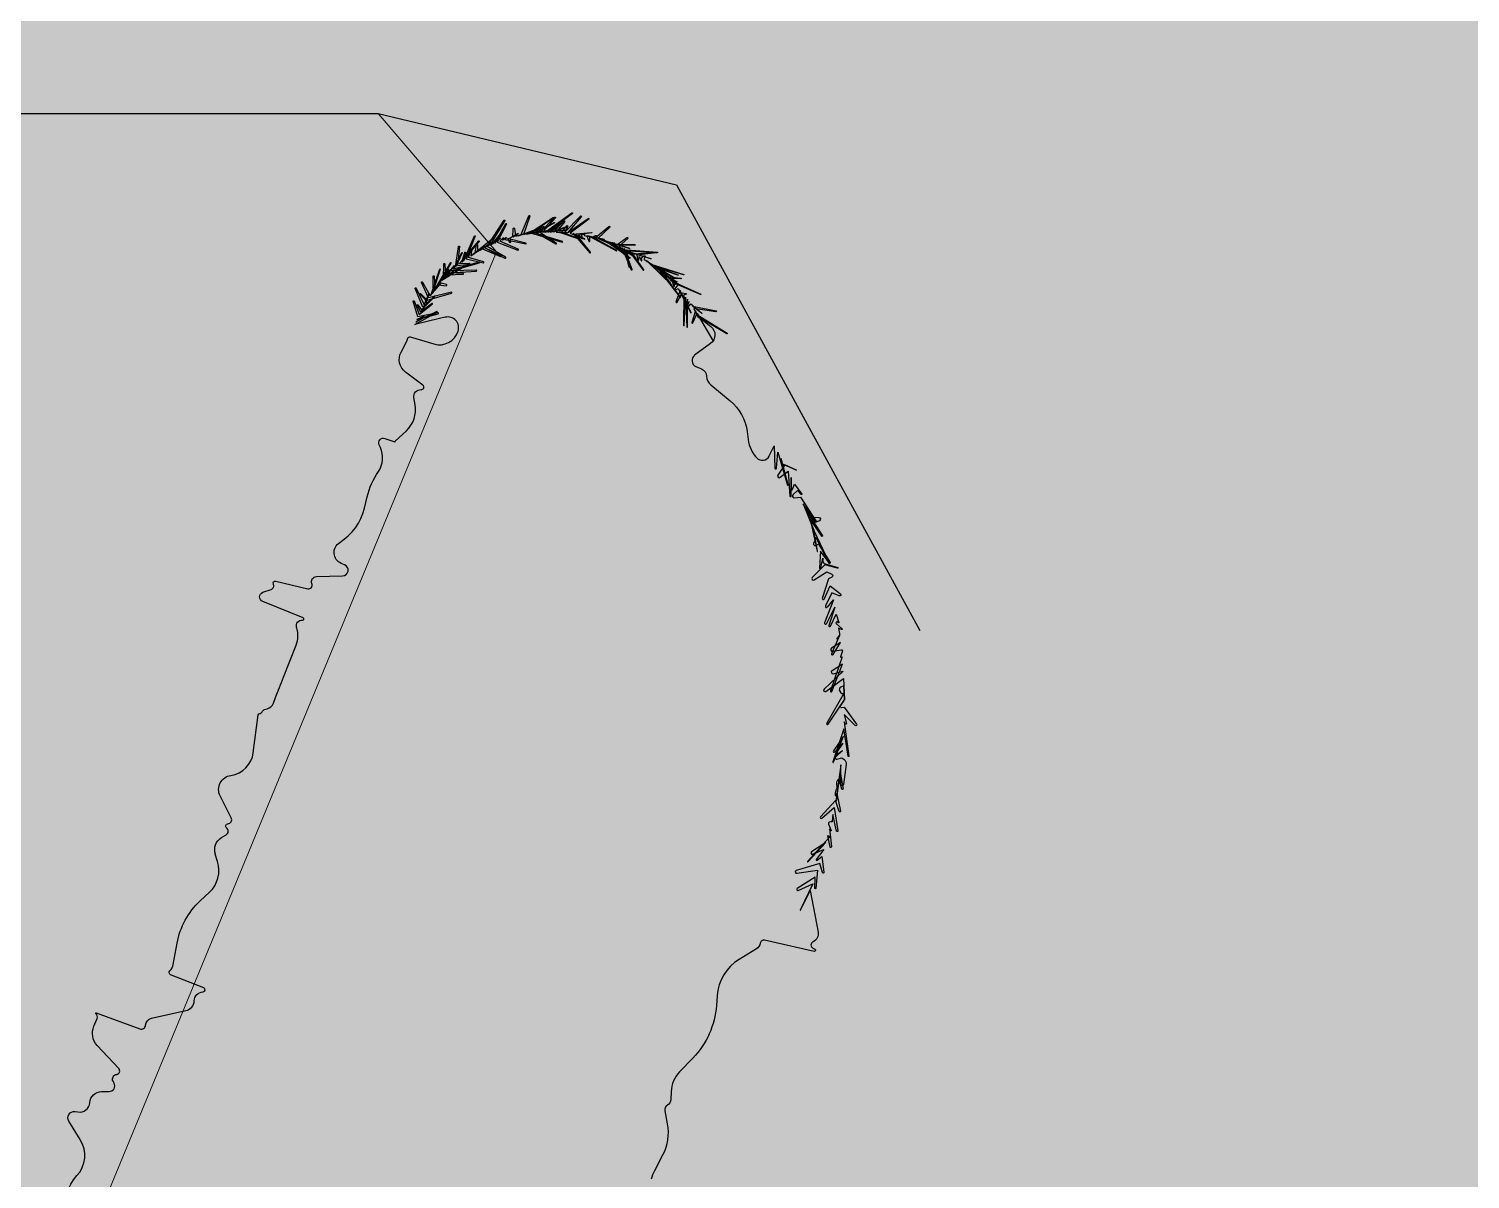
# Model space of a CAD drawing. Header units: metres. Extents: x 68582 to 69192, y 19191 to 19633.
# Drawn here: x 68875.45 to 68884.15, y 19450.88 to 19457.83 of the extents above; entities that cross this region are included whole.
import ezdxf

# ---------------------------------------------------------------- set-up
doc = ezdxf.new("R2010")
doc.units = ezdxf.units.M
doc.layers.get('0').update_dxf_attribs({"lineweight": 15})
doc.layers.add('None', color=7, linetype='Continuous', lineweight=5)

msp = doc.modelspace()

# ---------------------------------------------------------------- hatches: boundary and pattern name
at = {"true_color": 0xd1f0d1, "transparency": 33554687}
msp.add_hatch(color=254, dxfattribs=at).paths.add_polyline_path([(68588.1224, 19191.4432), (69192.2959, 19191.4432), (69192.2959, 19628.2315), (68588.1224, 19628.2315)], flags=0)
at = {"true_color": 0xffffff, "transparency": 33554687}
msp.add_hatch(color=7, dxfattribs=at).paths.add_polyline_path([(68853.84, 19438.84), (68849.6001, 19440.1), (68841.8001, 19439), (68840.8082, 19441.7176), (68840.9975, 19441.8663), (68840.9975, 19442.2097), (68838.1639, 19442.5984), (68830.3904, 19442.1975), (68825, 19444.6184), (68825.4891, 19446.0421), (68819.5041, 19455.1), (68817.6, 19456.1), (68817.7549, 19456.3949), (68832.7129, 19456.5674), (68832.7973, 19453.5686), (68847.2, 19453.9741), (68847.1819, 19456.976), (68849.3129, 19456.9733), (68849.2742, 19455.8085), (68866.3467, 19455.7163), (68866.3467, 19457.48), (68870.1579, 19457.2575), (68870.2036, 19455.9593), (68875.3114, 19455.9007), (68875.2385, 19457.3149), (68877.5595, 19457.3149), (68878.273, 19456.4805), (68872.251, 19441.8952), (68872.0858, 19441.2501), (68872.4256, 19440.5897), (68868.6819, 19443.1792), (68869.1944, 19443.7269), (68869.6263, 19444.2854), (68872.6, 19451.2), (68872.8603, 19451.7955), (68873.1429, 19452.7002), (68872.6, 19453.6076), (68870.1372, 19453.9), (68868.0158, 19453.8619), (68867.223, 19453.0883), (68866.127, 19446.2326), (68866.2286, 19445.9304), (68862.9571, 19447.2), (68863.493, 19448.4752), (68864.4533, 19451.6783), (68864.3935, 19452.094), (68864.1374, 19452.3989), (68862.7489, 19452.5948), (68861.4663, 19452.4747), (68860.1804, 19451.0917), (68859.6971, 19448.4042), (68857.3973, 19447.7), (68857.3144, 19449.8726), (68856.3921, 19450.5757), (68848.5791, 19450.505), (68848.3722, 19450.1), (68848.3722, 19447.9812), (68848.5574, 19447.5476), (68849.2392, 19447.1963), (68856.6, 19447)], flags=0)
at = {"layer": 'None', "linetype": 'Continuous', "lineweight": 0, "true_color": 0xffffff, "transparency": 33554687}
msp.add_hatch(color=7, dxfattribs=at).paths.add_polyline_path([(68812.9895, 19460.2649), (68813.2995, 19459.2249), (68812.7295, 19458.8949), (68810.4795, 19458.8949), (68799.3395, 19458.3549), (68788.2795, 19454.6149), (68787.5517, 19454.1949), (68794.8404, 19454.1949), (68799.8095, 19455.8749), (68810.5395, 19456.3949), (68821.7395, 19456.3949), (68863.1395, 19457.3149), (68877.5595, 19457.3149), (68879.3595, 19456.8849), (68880.8291, 19454.1949), (68883.8214, 19454.1949), (68884.1395, 19455.2349), (68885.4995, 19456.5949), (68887.9595, 19457.0149), (68890.4895, 19456.2349), (68892.2395, 19455.2749), (68893.7145, 19454.1949), (68897.9416, 19454.1949), (68890.2195, 19459.8549), (68888.9395, 19461.1249), (68888.0195, 19464.3449), (68907.4795, 19515.3749), (68908.9195, 19517.0449), (68911.2195, 19517.7149), (68917.1995, 19515.444), (68917.1995, 19518.1239), (68911.3295, 19520.3549), (68909.9295, 19521.9149), (68910.5095, 19524.5249), (68912.0216, 19527.746), (68909.8091, 19527.746), (68908.1295, 19524.1549), (68906.9695, 19523.6249), (68906.0595, 19523.6749), (68905.2595, 19524.1149), (68892.4395, 19536.4249), (68884.9595, 19542.5949), (68882.9395, 19543.8749), (68877.6395, 19547.2949), (68869.5728, 19551.6949), (68865.2141, 19551.6949), (68866.5995, 19551.0349), (68876.6395, 19545.5549), (68881.8895, 19542.1749), (68883.7895, 19540.9749), (68891.0695, 19534.9649), (68904.0495, 19522.4949), (68905.5095, 19519.9949), (68905.6495, 19519.0249), (68905.2995, 19516.6649), (68885.3895, 19464.4549), (68885.4295, 19464.2949), (68884.6695, 19462.7549), (68882.9295, 19460.8149), (68881.4595, 19459.9649), (68877.8495, 19459.8149), (68863.1295, 19459.8149), (68822.4895, 19458.9149), (68820.8495, 19459.0649), (68816.3895, 19460.7049), (68809.1195, 19466.2149), (68799.9495, 19474.4749), (68789.5595, 19482.3249), (68787.4095, 19486.0449), (68786.7595, 19494.8249), (68786.2395, 19513.4049), (68786.0222, 19533.2648), (68783.992, 19533.2648), (68784.1395, 19513.3849), (68784.2795, 19493.5149), (68785.2295, 19484.8549), (68784.1295, 19483.0049), (68779.1995, 19483.3649), (68779.1995, 19481.3581), (68788.2695, 19480.6949), (68788.8895, 19480.3249), (68798.6695, 19472.9349), (68807.7795, 19464.7249), (68812.3395, 19461.2549)], flags=0)
h = msp.add_hatch(color=7, dxfattribs=at)
h.paths.add_polyline_path([(68799.84, 19386.02), (68789.95, 19386.9), (68781.97, 19386.61), (68773.27, 19384.56), (68766.62, 19381.94), (68748.84, 19370.6), (68746.75, 19366.63), (68746.49, 19363.19), (68746.68, 19359.75), (68746.03, 19354.21), (68745.7173, 19353), (68743.6529, 19353), (68744.06, 19354.58), (68744.68, 19359.8), (68744.41, 19364.47), (68740.99, 19370.95), (68732.83, 19377.49), (68729.15, 19380.5), (68725.54, 19384.08), (68723.21, 19387.28), (68721.23, 19392.29), (68719.51, 19395.27), (68718.26, 19396.33), (68715.99, 19397.05), (68713.09, 19396.09), (68709.9986, 19395.0928), (68706, 19393.939), (68706, 19396.061), (68709, 19396.8747), (68712.39, 19397.97), (68715.98, 19399.15), (68723.43, 19403.64), (68726.42, 19405.66), (68738.87, 19414.06), (68755.26, 19419.94), (68769.04, 19422.04), (68772.54, 19421.8), (68773.32, 19423.3), (68774.64, 19437.94), (68769.945, 19438.4368), (68769.945, 19440.5607), (68775.04, 19440.09), (68776.38, 19443.85), (68778.83, 19449.39), (68788.17, 19454.78), (68799.23, 19458.52), (68810.37, 19459.06), (68812.62, 19459.06), (68813.19, 19459.39), (68812.88, 19460.43), (68812.23, 19461.42), (68807.67, 19464.89), (68804.3522, 19467.88), (68807.3447, 19467.88), (68809.01, 19466.38), (68816.28, 19460.87), (68820.74, 19459.23), (68822.38, 19459.08), (68863.02, 19459.98), (68877.74, 19459.98), (68881.35, 19460.13), (68882.82, 19460.98), (68884.56, 19462.92), (68885.32, 19464.46), (68885.28, 19464.62), (68886.5232, 19467.88), (68889.1951, 19467.88), (68887.91, 19464.51), (68888.83, 19461.29), (68890.11, 19460.02), (68896, 19455.6618), (68896, 19452.5726), (68892.13, 19455.44), (68890.38, 19456.4), (68887.85, 19457.18), (68885.39, 19456.76), (68884.03, 19455.4), (68883.66, 19454.19), (68883.71, 19454.1), (68883.28, 19452.99), (68872.46, 19424.51), (68870.39, 19417.14), (68870.3243, 19417.0175), (68870.4739, 19416.931), (68870.06, 19412.46), (68871.13, 19408.51), (68871.83, 19407.09), (68880.85, 19393.85), (68887.33, 19386.26), (68890.4, 19384.17), (68890.2, 19381.49), (68887.83, 19380.47), (68887.07, 19378.35), (68887.07, 19375.09), (68884.83, 19375.09), (68884.73, 19379.14), (68883.91, 19380.24), (68883.22, 19380.45), (68882.08, 19380.41), (68868.03, 19375.2624), (68852.77, 19371.1), (68844.22, 19369.71), (68840.87, 19369.2), (68839.58, 19368.49), (68839.45, 19367.4), (68836.83, 19365.8873), (68835.04, 19368.32), (68829.92, 19372.32), (68819.9581, 19378.79), (68812.33, 19382.2423), (68806.83, 19384.09)], flags=0)
h.paths.add_polyline_path([(68775.85, 19423.46), (68776.37, 19421.28), (68790.55, 19418.32), (68795.86, 19416.83), (68807.28, 19413.96), (68831.23, 19411.69), (68853.45, 19410.37), (68856.89, 19410.37), (68860.28, 19410.76), (68863.66, 19412.78), (68866.24, 19416.21), (68870.38, 19426.08), (68880.96, 19453.92), (68879.25, 19457.05), (68877.45, 19457.48), (68863.03, 19457.48), (68821.63, 19456.56), (68810.43, 19456.56), (68799.7, 19456.04), (68789.2, 19452.49), (68780.77, 19447.62), (68777.69, 19440.94)], flags=0)
h.paths.add_polyline_path([(68870.05, 19404.5), (68868.3047, 19405.6287), (68865.01, 19407.11), (68858.23, 19407.87), (68853.41, 19407.87), (68831.02, 19409.2), (68806.85, 19411.49), (68795.21, 19414.42), (68789.97, 19415.89), (68774.31, 19419.16), (68769.945, 19419.8627), (68769.03, 19420.01), (68755.76, 19418), (68739.78, 19412.27), (68727.67, 19404.09), (68724.16, 19400.73), (68722.5, 19396.61), (68723.23, 19392.69), (68724.97, 19388.26), (68727.16, 19385.29), (68730.49, 19381.99), (68734.25, 19378.92), (68741.76, 19372.9), (68745.33, 19372.02), (68747.84, 19372.34), (68765.71, 19383.73), (68772.69, 19386.48), (68781.68, 19388.6), (68790.1, 19389.11), (68799.84, 19388.21), (68805.18, 19386.88), (68812.83, 19384.23), (68820.66, 19380.72), (68826.29, 19377.07), (68835.18, 19371.98), (68842.61, 19371.51), (68849.74, 19372.37), (68867.92, 19377.04), (68876.83, 19380.3044), (68882.08, 19382.65), (68882.98, 19385.18), (68882.4, 19387.3), (68875.5, 19397.08)], flags=0)

# ---------------------------------------------------------------- linework, layer by layer
at = {"color": 7, "true_color": 0xffffff, "transparency": 33554687}
msp.add_lwpolyline([(68866.3467, 19457.48), (68870.1579, 19457.2575), (68870.2036, 19455.9593), (68875.3114, 19455.9007), (68875.2385, 19457.3149), (68877.5595, 19457.3149), (68878.273, 19456.4805), (68872.251, 19441.8952), (68872.0858, 19441.2501), (68872.4256, 19440.5897), (68868.6819, 19443.1792), (68869.1944, 19443.7269), (68869.6263, 19444.2854), (68872.6, 19451.2), (68872.8603, 19451.7955), (68873.1429, 19452.7002), (68872.6, 19453.6076), (68870.1372, 19453.9), (68868.0158, 19453.8619), (68867.223, 19453.0883), (68866.127, 19446.2326)], dxfattribs=at)
at = {"layer": 'None', "color": 7, "linetype": 'Continuous', "lineweight": 25, "transparency": 33554610}
for p, q in [((68878.4202, 19456.5815), (68878.4689, 19456.6978)), ((68878.5671, 19456.5994), (68878.7288, 19456.7165)), ((68878.7316, 19456.7128), (68878.5835, 19456.5998)), ((68878.685, 19456.5965), (68878.7801, 19456.6967)), ((68878.218, 19456.5129), (68878.3205, 19456.6714)), ((68878.3242, 19456.6691), (68878.2329, 19456.5199)), ((68878.2631, 19456.5331), (68878.329, 19456.6507)), ((68878.3336, 19456.6483), (68878.2784, 19456.5392)), ((68878.3722, 19456.57), (68878.3746, 19456.6209)), ((68878.3824, 19456.6212), (68878.3881, 19456.5741)), ((68878.4041, 19456.578), (68878.5616, 19456.6337)), ((68878.5619, 19456.6327), (68878.4202, 19456.5815)), ((68878.4753, 19456.6954), (68878.4363, 19456.5847)), ((68878.4363, 19456.5847), (68878.5398, 19456.6181)), ((68878.5402, 19456.617), (68878.4525, 19456.5876)), ((68878.4688, 19456.5902), (68878.6163, 19456.688)), ((68878.6183, 19456.6851), (68878.4851, 19456.5925)), ((68878.5014, 19456.5945), (68878.6218, 19456.6584)), ((68878.6233, 19456.6557), (68878.5178, 19456.5962)), ((68878.5342, 19456.5975), (68878.6256, 19456.6897)), ((68878.6295, 19456.6859), (68878.5506, 19456.5986)), ((68878.5506, 19456.5986), (68878.6951, 19456.6123)), ((68878.6952, 19456.6119), (68878.5671, 19456.5994)), ((68878.5835, 19456.5998), (68878.6601, 19456.6506)), ((68878.6627, 19456.6469), (68878.6, 19456.6)), ((68878.6, 19456.6), (68878.6978, 19456.633)), ((68878.617, 19456.5999), (68878.6793, 19456.6667)), ((68878.6987, 19456.6304), (68878.617, 19456.5999)), ((68878.6841, 19456.6626), (68878.634, 19456.5994)), ((68878.668, 19456.5978), (68878.6983, 19456.6376)), ((68878.7044, 19456.6337), (68878.685, 19456.5965)), ((68878.7851, 19456.6923), (68878.7019, 19456.595)), ((68878.7019, 19456.595), (68878.8268, 19456.6827)), ((68878.8301, 19456.6782), (68878.7188, 19456.5932)), ((68878.8691, 19456.5647), (68878.9526, 19456.6337)), ((68878.9572, 19456.6285), (68878.8855, 19456.5601)), ((68878.051, 19456.4081), (68878.1678, 19456.5468)), ((68878.1691, 19456.5458), (68878.064, 19456.4183)), ((68878.0772, 19456.4282), (68878.1401, 19456.5762)), ((68878.144, 19456.5746), (68878.0905, 19456.4378)), ((68878.1316, 19456.4652), (68878.2581, 19456.5673)), ((68878.2588, 19456.5664), (68878.1456, 19456.4738)), ((68878.1598, 19456.4822), (68878.2973, 19456.5616)), ((68878.2974, 19456.5615), (68878.1741, 19456.4903)), ((68878.1741, 19456.4903), (68878.2408, 19456.538)), ((68878.2414, 19456.5371), (68878.1886, 19456.4981)), ((68878.2329, 19456.5199), (68878.272, 19456.5408)), ((68878.248, 19456.5266), (68878.2985, 19456.5882)), ((68878.2722, 19456.5403), (68878.248, 19456.5266)), ((68878.3015, 19456.5859), (68878.2631, 19456.5331)), ((68878.2784, 19456.5392), (68878.4026, 19456.4912)), ((68878.2938, 19456.5451), (68878.3146, 19456.5641)), ((68878.4047, 19456.4963), (68878.2938, 19456.5451)), ((68878.3092, 19456.5507), (68878.3304, 19456.5662)), ((68878.317, 19456.5621), (68878.3092, 19456.5507)), ((68878.3321, 19456.5643), (68878.3248, 19456.5559)), ((68878.3248, 19456.5559), (68878.4501, 19456.5281)), ((68878.451, 19456.5321), (68878.3405, 19456.5609)), ((68878.3405, 19456.5609), (68878.3514, 19456.5385)), ((68878.3563, 19456.5656), (68878.4032, 19456.5902)), ((68878.3593, 19456.5409), (68878.3563, 19456.5656)), ((68878.4041, 19456.5887), (68878.3722, 19456.57)), ((68878.3881, 19456.5741), (68878.4532, 19456.5926)), ((68878.4533, 19456.5923), (68878.4041, 19456.578)), ((68878.4525, 19456.5876), (68878.5783, 19456.6066)), ((68878.5783, 19456.6066), (68878.4688, 19456.5902)), ((68878.4851, 19456.5925), (68878.6708, 19456.5395)), ((68878.6717, 19456.5425), (68878.5014, 19456.5945)), ((68878.5178, 19456.5962), (68878.6316, 19456.5289)), ((68878.6341, 19456.533), (68878.5342, 19456.5975)), ((68878.634, 19456.5994), (68878.6985, 19456.5939)), ((68878.6985, 19456.5943), (68878.651, 19456.5988)), ((68878.651, 19456.5988), (68878.7756, 19456.5567)), ((68878.7764, 19456.5588), (68878.668, 19456.5978)), ((68878.7188, 19456.5932), (68878.8043, 19456.5568)), ((68878.8052, 19456.5589), (68878.7357, 19456.5911)), ((68878.7357, 19456.5911), (68878.8369, 19456.4751)), ((68878.7526, 19456.5888), (68878.8478, 19456.5966)), ((68878.8412, 19456.4787), (68878.7526, 19456.5888)), ((68878.848, 19456.5946), (68878.7694, 19456.5861)), ((68878.7694, 19456.5861), (68878.7861, 19456.5611)), ((68878.7862, 19456.5832), (68878.8012, 19456.5871)), ((68878.7918, 19456.5637), (68878.7862, 19456.5832)), ((68878.8041, 19456.5841), (68878.8029, 19456.5801)), ((68878.8029, 19456.5801), (68878.9255, 19456.5548)), ((68878.9255, 19456.5548), (68878.8195, 19456.5766)), ((68878.8195, 19456.5766), (68878.8299, 19456.5452)), ((68878.8372, 19456.5465), (68878.8361, 19456.5729)), ((68878.8361, 19456.5729), (68878.9979, 19456.4869)), ((68878.8527, 19456.5689), (68878.8719, 19456.5797)), ((68878.9989, 19456.4888), (68878.8527, 19456.5689)), ((68878.8761, 19456.5753), (68878.8691, 19456.5647)), ((68878.8855, 19456.5601), (68879.0777, 19456.5011)), ((68879.0778, 19456.5012), (68878.9019, 19456.5553)), ((68878.9019, 19456.5553), (68879.0914, 19456.4713)), ((68878.9181, 19456.5503), (68878.9221, 19456.5509)), ((68879.0918, 19456.4722), (68878.9181, 19456.5503)), ((68878.9293, 19456.5493), (68879.0807, 19456.4436)), ((68879.0805, 19456.4433), (68878.9343, 19456.545)), ((68878.9343, 19456.545), (68878.9878, 19456.5336)), ((68878.9876, 19456.5326), (68878.9503, 19456.5394)), ((68878.9503, 19456.5394), (68879.0896, 19456.4612)), ((68879.0903, 19456.4624), (68878.9663, 19456.5335)), ((68878.9663, 19456.5335), (68879.074, 19456.4431)), ((68879.0758, 19456.4452), (68878.9822, 19456.5274)), ((68878.9822, 19456.5274), (68879.1102, 19456.5238)), ((68878.998, 19456.5211), (68879.0607, 19456.567)), ((68879.0653, 19456.5613), (68879.0137, 19456.5144)), ((68878.0133, 19456.3763), (68878.0635, 19456.4751)), ((68878.0257, 19456.3871), (68878.0445, 19456.5127)), ((68878.0662, 19456.4737), (68878.0257, 19456.3871)), ((68878.0499, 19456.512), (68878.0383, 19456.3978)), ((68878.064, 19456.4183), (68878.0815, 19456.4762)), ((68878.0862, 19456.475), (68878.0772, 19456.4282)), ((68878.0905, 19456.4378), (68878.1935, 19456.4145)), ((68878.104, 19456.4472), (68878.1178, 19456.4918)), ((68878.195, 19456.4203), (68878.104, 19456.4472)), ((68878.1177, 19456.4563), (68878.2023, 19456.5156)), ((68878.1229, 19456.4906), (68878.1177, 19456.4563)), ((68878.2025, 19456.5153), (68878.1316, 19456.4652)), ((68878.1456, 19456.4738), (68878.1457, 19456.4738)), ((68878.1457, 19456.4738), (68878.153, 19456.5218)), ((68878.1593, 19456.5214), (68878.1598, 19456.4822)), ((68878.1886, 19456.4981), (68878.2974, 19456.453)), ((68878.3, 19456.4587), (68878.2033, 19456.5056)), ((68878.2033, 19456.5056), (68878.3248, 19456.4422)), ((68878.3281, 19456.448), (68878.218, 19456.5129)), ((68879.1101, 19456.5208), (68878.998, 19456.5211)), ((68879.0137, 19456.5144), (68879.0399, 19456.4804)), ((68879.0433, 19456.4827), (68879.0292, 19456.5076)), ((68879.0292, 19456.5076), (68879.0872, 19456.3726)), ((68879.0924, 19456.3748), (68879.0447, 19456.5004)), ((68879.0447, 19456.5004), (68879.0729, 19456.3893)), ((68879.0793, 19456.3907), (68879.06, 19456.493)), ((68879.06, 19456.493), (68879.2448, 19456.4787)), ((68879.2446, 19456.4755), (68879.0752, 19456.4854)), ((68879.0752, 19456.4854), (68879.1594, 19456.3705)), ((68879.1624, 19456.3727), (68879.0903, 19456.4775)), ((68879.0903, 19456.4775), (68879.207, 19456.4388)), ((68879.1052, 19456.4694), (68879.2368, 19456.4781)), ((68879.2066, 19456.4374), (68879.1052, 19456.4694)), ((68879.2372, 19456.4735), (68879.12, 19456.4611)), ((68879.12, 19456.4611), (68879.1263, 19456.4311)), ((68879.1326, 19456.4315), (68879.1347, 19456.4524)), ((68879.1347, 19456.4524), (68879.1466, 19456.4275)), ((68879.1493, 19456.4436), (68879.163, 19456.456)), ((68879.1511, 19456.4288), (68879.1493, 19456.4436)), ((68879.1699, 19456.4513), (68879.1636, 19456.4345)), ((68877.8818, 19456.2294), (68877.9321, 19456.3763)), ((68877.9344, 19456.3756), (68877.8915, 19456.2428)), ((68877.9014, 19456.2559), (68877.9864, 19456.3756)), ((68877.9115, 19456.2689), (68877.9987, 19456.4161)), ((68877.9867, 19456.3753), (68877.9115, 19456.2689)), ((68877.9998, 19456.4155), (68877.9219, 19456.2816)), ((68877.9382, 19456.3095), (68878.0934, 19456.4018)), ((68878.0948, 19456.3996), (68877.9434, 19456.3066)), ((68877.9434, 19456.3066), (68878.0192, 19456.3972)), ((68877.9545, 19456.3187), (68877.9558, 19456.4083)), ((68878.0195, 19456.397), (68877.9545, 19456.3187)), ((68877.9614, 19456.4084), (68877.9658, 19456.3307)), ((68877.9658, 19456.3307), (68878.0147, 19456.3609)), ((68878.0137, 19456.3626), (68877.9774, 19456.3424)), ((68877.9891, 19456.3539), (68878.1519, 19456.3648)), ((68878.0722, 19456.3504), (68877.9891, 19456.3539)), ((68878.0011, 19456.3652), (68878.1706, 19456.4151)), ((68878.1517, 19456.37), (68878.0011, 19456.3652)), ((68878.1696, 19456.4186), (68878.0133, 19456.3763)), ((68878.0383, 19456.3978), (68878.1116, 19456.406)), ((68878.1112, 19456.4104), (68878.051, 19456.4081)), ((68879.1636, 19456.4345), (68879.1872, 19456.4235)), ((68879.1868, 19456.4224), (68879.1779, 19456.4252)), ((68879.1779, 19456.4252), (68879.343, 19456.325)), ((68879.3428, 19456.3246), (68879.192, 19456.4157)), ((68879.192, 19456.4157), (68879.3334, 19456.277)), ((68879.3343, 19456.2779), (68879.2059, 19456.4059)), ((68879.2059, 19456.4059), (68879.4039, 19456.3444)), ((68879.4031, 19456.3418), (68879.2197, 19456.3959)), ((68879.2197, 19456.3959), (68879.3686, 19456.3416)), ((68879.3678, 19456.3393), (68879.2333, 19456.3857)), ((68879.2333, 19456.3857), (68879.3322, 19456.3325)), ((68879.3316, 19456.3312), (68879.2467, 19456.3752)), ((68879.2467, 19456.3752), (68879.3621, 19456.2991)), ((68879.3616, 19456.2984), (68879.26, 19456.3646)), ((68879.26, 19456.3646), (68879.3817, 19456.2055)), ((68879.3832, 19456.2066), (68879.273, 19456.3537)), ((68879.273, 19456.3537), (68879.3231, 19456.2903)), ((68877.7881, 19456.2619), (68877.8373, 19456.1602)), ((68877.8632, 19456.2023), (68877.8216, 19456.2951)), ((68877.8279, 19456.2982), (68877.8724, 19456.2159)), ((68877.8724, 19456.2159), (68877.9386, 19456.2889)), ((68877.9379, 19456.2896), (68877.8818, 19456.2294)), ((68877.8915, 19456.2428), (68877.8923, 19456.3336)), ((68877.8972, 19456.3337), (68877.9014, 19456.2559)), ((68877.9219, 19456.2816), (68877.9697, 19456.2759)), ((68877.9326, 19456.2942), (68877.9328, 19456.3003)), ((68877.9711, 19456.2826), (68877.9326, 19456.2942)), ((68877.9774, 19456.3424), (68878.0721, 19456.3448)), ((68879.3244, 19456.2912), (68879.2859, 19456.3426)), ((68879.2859, 19456.3426), (68879.3211, 19456.3227)), ((68879.3203, 19456.3211), (68879.2987, 19456.3313)), ((68879.2987, 19456.3313), (68879.3866, 19456.3221)), ((68879.3862, 19456.317), (68879.3112, 19456.3198)), ((68879.3112, 19456.3198), (68879.3613, 19456.3005)), ((68879.3602, 19456.2974), (68879.3235, 19456.3081)), ((68879.3235, 19456.3081), (68879.3235, 19456.3081)), ((68879.3235, 19456.3081), (68879.5063, 19456.2252)), ((68879.5051, 19456.2226), (68879.3357, 19456.2962)), ((68879.3357, 19456.2962), (68879.3445, 19456.2728)), ((68879.3477, 19456.2841), (68879.365, 19456.2897)), ((68879.3479, 19456.2735), (68879.3477, 19456.2841)), ((68879.3594, 19456.2718), (68879.3508, 19456.2572)), ((68879.3694, 19456.2831), (68879.3594, 19456.2718)), ((68877.7995, 19456.0872), (68877.7712, 19456.1823)), ((68877.7764, 19456.184), (68877.8065, 19456.1021)), ((68877.8292, 19456.1459), (68877.7821, 19456.2592)), ((68877.8525, 19456.1802), (68877.8136, 19456.2257)), ((68877.8161, 19456.2279), (68877.8543, 19456.1884)), ((68877.8213, 19456.1314), (68877.9011, 19456.2107)), ((68877.8995, 19456.2124), (68877.8292, 19456.1459)), ((68877.8373, 19456.1602), (68877.8654, 19456.2277)), ((68877.8665, 19456.2273), (68877.8457, 19456.1744)), ((68877.8457, 19456.1744), (68877.8508, 19456.1753)), ((68877.8543, 19456.1884), (68878.0026, 19456.2309)), ((68878.0012, 19456.2362), (68877.8632, 19456.2023)), ((68879.3567, 19456.2512), (68879.371, 19456.2593)), ((68879.3823, 19456.2466), (68879.3569, 19456.1789)), ((68879.3638, 19456.1759), (68879.3935, 19456.2338)), ((68879.371, 19456.2593), (68879.4462, 19456.1133)), ((68879.4481, 19456.1143), (68879.3823, 19456.2466)), ((68879.3935, 19456.2338), (68879.4169, 19456.229)), ((68879.4044, 19456.2207), (68879.4015, 19456.0375)), ((68879.4169, 19456.2236), (68879.4044, 19456.2207)), ((68879.407, 19456.0374), (68879.4151, 19456.2075)), ((68879.4151, 19456.2075), (68879.4222, 19456.0272)), ((68879.4359, 19456.1806), (68879.4154, 19456.1419)), ((68879.4256, 19456.1941), (68879.4195, 19456.154)), ((68879.4254, 19456.1524), (68879.4359, 19456.1806)), ((68879.4272, 19456.0273), (68879.4256, 19456.1941)), ((68877.7801, 19456.0418), (68877.9151, 19456.1159)), ((68877.9126, 19456.1205), (68877.7863, 19456.057)), ((68877.7927, 19456.0722), (68877.9212, 19456.1071)), ((68877.8337, 19456.0892), (68877.7927, 19456.0722)), ((68877.8143, 19456.1194), (68877.7939, 19456.1571)), ((68877.7989, 19456.1604), (68877.8213, 19456.1314)), ((68877.9197, 19456.1133), (68877.7995, 19456.0872)), ((68877.8065, 19456.1021), (68877.8867, 19456.1659)), ((68877.8846, 19456.1687), (68877.8138, 19456.1168)), ((68877.8138, 19456.1168), (68877.8143, 19456.1177)), ((68879.4218, 19456.1376), (68879.446, 19456.1669)), ((68879.446, 19456.1669), (68879.513, 19456.111)), ((68879.4748, 19456.1247), (68879.4517, 19456.0545)), ((68879.5116, 19456.1093), (68879.4558, 19456.153)), ((68879.4558, 19456.153), (68879.599, 19456.1252)), ((68879.4579, 19456.0522), (68879.4839, 19456.1104)), ((68879.5979, 19456.1193), (68879.4654, 19456.1389)), ((68879.4654, 19456.1389), (68879.4917, 19456.0846)), ((68879.4927, 19456.0851), (68879.4748, 19456.1247)), ((68879.4839, 19456.1104), (68879.5802, 19455.9446)), ((68879.5804, 19455.9447), (68879.4928, 19456.0959)), ((68879.4928, 19456.0959), (68879.6652, 19455.9886)), ((68877.9288, 19456.0771), (68877.7801, 19456.0418)), ((68877.7863, 19456.057), (68877.7923, 19456.0562)), ((68877.7926, 19456.0593), (68877.8362, 19456.0842)), ((68877.9643, 19456.0856), (68877.9288, 19456.0771)), ((68879.6632, 19455.9852), (68879.5015, 19456.0812)), ((68879.5015, 19456.0812), (68879.5674, 19456.0294)), ((68877.6975, 19455.8753), (68877.7296, 19455.9367)), ((68877.7529, 19455.9674), (68877.8955, 19455.9244)), ((68879.566, 19455.9276), (68879.4694, 19455.8558)), ((68877.829, 19455.6757), (68877.7248, 19455.7543)), ((68879.4772, 19455.788), (68879.5106, 19455.7734)), ((68879.5679, 19455.6773), (68879.684, 19455.5817)), ((68877.7824, 19455.5566), (68877.7748, 19455.601)), ((68877.6627, 19455.3386), (68877.7298, 19455.4009)), ((68879.7863, 19455.3961), (68879.7925, 19455.3472)), ((68877.5731, 19455.2993), (68877.5655, 19455.3158)), ((68877.5999, 19455.3542), (68877.6599, 19455.3342)), ((68879.92, 19455.2494), (68879.95, 19455.3095)), ((68879.95, 19455.3095), (68879.9531, 19455.1751)), ((68879.9189, 19455.2472), (68879.92, 19455.2494)), ((68879.9635, 19455.1748), (68879.9716, 19455.2718)), ((68879.9716, 19455.2718), (68880.0298, 19455.0729)), ((68879.9927, 19455.2337), (68879.99, 19455.2202)), ((68880.0344, 19455.0741), (68879.9927, 19455.2337)), ((68877.5606, 19455.1537), (68877.5613, 19455.1548)), ((68880.0132, 19455.1953), (68879.9721, 19455.1323)), ((68879.9863, 19455.1194), (68880.0332, 19455.1567)), ((68879.9998, 19455.2012), (68880.0842, 19455.1631)), ((68880.0843, 19455.1632), (68880.0132, 19455.1953)), ((68880.0332, 19455.1567), (68880.0448, 19455.0065)), ((68880.0527, 19455.1178), (68880.0511, 19455.049)), ((68880.053, 19455.0068), (68880.0527, 19455.1178)), ((68880.061, 19455.0472), (68880.0716, 19455.0786)), ((68880.0716, 19455.0786), (68880.1167, 19455.0187)), ((68877.4767, 19454.9334), (68877.4932, 19455.0014)), ((68880.09, 19455.0392), (68880.0633, 19455.0158)), ((68880.0719, 19454.996), (68880.0722, 19454.996)), ((68880.0722, 19454.996), (68880.1078, 19454.9995)), ((68880.1133, 19455.0157), (68880.09, 19455.0392)), ((68880.1078, 19454.9995), (68880.2047, 19454.8505)), ((68880.2017, 19454.8485), (68880.1251, 19454.9595)), ((68880.1251, 19454.9595), (68880.1889, 19454.8013)), ((68880.1891, 19454.8014), (68880.1418, 19454.9193)), ((68880.1418, 19454.9193), (68880.2407, 19454.7663)), ((68880.2372, 19454.764), (68880.1579, 19454.8789)), ((68880.1579, 19454.8789), (68880.2189, 19454.8776)), ((68880.2224, 19454.8574), (68880.1735, 19454.8383)), ((68880.1735, 19454.8383), (68880.2086, 19454.6728)), ((68880.2117, 19454.6734), (68880.1885, 19454.7975)), ((68880.1885, 19454.7975), (68880.2834, 19454.599)), ((68880.203, 19454.7564), (68880.1873, 19454.7205)), ((68880.1981, 19454.7088), (68880.2168, 19454.7152)), ((68880.2813, 19454.598), (68880.203, 19454.7564)), ((68880.2168, 19454.7152), (68880.2868, 19454.6058)), ((68880.2301, 19454.6738), (68880.2224, 19454.5732)), ((68880.2822, 19454.6026), (68880.2301, 19454.6738)), ((68880.2303, 19454.5721), (68880.2428, 19454.6322)), ((68880.2428, 19454.6322), (68880.2428, 19454.6166)), ((68877.1865, 19454.5199), (68877.3442, 19454.5244)), ((68877.3569, 19454.5913), (68877.337, 19454.5998)), ((68880.255, 19454.5904), (68880.1793, 19454.5149)), ((68880.1913, 19454.5001), (68880.2665, 19454.5484)), ((68880.3327, 19454.5715), (68880.255, 19454.5904)), ((68880.2577, 19454.5967), (68880.3336, 19454.5748)), ((68880.2665, 19454.5484), (68880.2974, 19454.5349)), ((68876.8638, 19454.4253), (68876.9133, 19454.4424)), ((68876.941, 19454.4927), (68877.134, 19454.447)), ((68880.2775, 19454.5063), (68880.2401, 19454.3881)), ((68880.2507, 19454.384), (68880.2879, 19454.4641)), ((68880.2977, 19454.5161), (68880.2775, 19454.5063)), ((68880.2879, 19454.4641), (68880.3495, 19454.4158)), ((68877.1071, 19454.2712), (68876.8624, 19454.3699)), ((68880.3069, 19454.3791), (68880.2537, 19454.2403)), ((68880.2977, 19454.4217), (68880.259, 19454.3427)), ((68880.2704, 19454.3353), (68880.3069, 19454.3791)), ((68880.3427, 19454.4038), (68880.2977, 19454.4217)), ((68880.2644, 19454.2356), (68880.3155, 19454.3365)), ((68880.3155, 19454.3365), (68880.2789, 19454.2253)), ((68880.2887, 19454.2214), (68880.3235, 19454.2937)), ((68880.3235, 19454.2937), (68880.34, 19454.2423)), ((68877.068, 19454.2111), (68877.0671, 19454.2138)), ((68880.3309, 19454.2508), (68880.3248, 19454.2456)), ((68880.3248, 19454.2351), (68880.3601, 19454.2053)), ((68880.3372, 19454.241), (68880.3309, 19454.2508)), ((68880.3568, 19454.1999), (68880.3377, 19454.2079)), ((68880.3377, 19454.2079), (68880.3426, 19454.1871)), ((68876.9873, 19453.9122), (68877.0641, 19454.1071)), ((68880.3439, 19454.1648), (68880.2957, 19454.0546)), ((68880.3495, 19454.1217), (68880.2958, 19454.0883)), ((68880.3057, 19454.0494), (68880.3495, 19454.1217)), ((68880.3283, 19454.1426), (68880.3439, 19454.1648)), ((68880.3346, 19454.1492), (68880.3291, 19454.142)), ((68880.359, 19454.0351), (68880.2889, 19453.83)), ((68880.3029, 19454.0696), (68880.3545, 19454.0784)), ((68880.362, 19454.0714), (68880.3495, 19454.0366)), ((68880.3532, 19454.033), (68880.359, 19454.0351)), ((68880.3545, 19454.0784), (68880.3591, 19454.0771)), ((68880.366, 19453.9484), (68880.2504, 19453.8404)), ((68880.2971, 19453.827), (68880.3628, 19453.9918)), ((68880.3628, 19453.9918), (68880.2987, 19453.9521)), ((68880.3062, 19453.9341), (68880.366, 19453.9484)), ((68880.2611, 19453.8275), (68880.3686, 19453.905)), ((68880.3453, 19453.828), (68880.3525, 19453.8176)), ((68880.3706, 19453.8615), (68880.3521, 19453.8531)), ((68880.3676, 19453.9043), (68880.3736, 19453.7765)), ((68880.3686, 19453.905), (68880.3681, 19453.9049)), ((68880.374, 19453.7766), (68880.3706, 19453.8615)), ((68876.927, 19453.7557), (68876.9402, 19453.7905)), ((68880.3719, 19453.818), (68880.2666, 19453.6358)), ((68880.2761, 19453.6299), (68880.3727, 19453.7745)), ((68880.3727, 19453.7745), (68880.3494, 19453.7412)), ((68880.3646, 19453.8144), (68880.3719, 19453.818)), ((68876.8058, 19453.4568), (68876.8354, 19453.6854)), ((68876.8591, 19453.7032), (68876.8595, 19453.7043)), ((68876.8735, 19453.7173), (68876.8901, 19453.722)), ((68880.3564, 19453.7293), (68880.3729, 19453.731)), ((68880.4375, 19453.6212), (68880.3725, 19453.6875)), ((68880.3725, 19453.6875), (68880.3862, 19453.6326)), ((68880.3729, 19453.731), (68880.4474, 19453.6297)), ((68880.3698, 19453.6005), (68880.3028, 19453.4024)), ((68880.3959, 19453.4358), (68880.3698, 19453.6005)), ((68880.3809, 19453.6302), (68880.3714, 19453.644)), ((68880.3714, 19453.644), (68880.3996, 19453.4363)), ((68880.3675, 19453.5571), (68880.3068, 19453.4687)), ((68880.3084, 19453.4004), (68880.3675, 19453.5571)), ((68880.3155, 19453.4617), (68880.3647, 19453.5137)), ((68880.3647, 19453.5137), (68880.3265, 19453.4588)), ((68880.3612, 19453.4703), (68880.3202, 19453.43)), ((68880.3277, 19453.4176), (68880.3572, 19453.427)), ((68880.3344, 19453.451), (68880.3612, 19453.4703)), ((68880.3572, 19453.427), (68880.3724, 19453.4158)), ((68880.3525, 19453.3837), (68880.324, 19453.164)), ((68880.3242, 19453.164), (68880.3472, 19453.3405)), ((68880.3472, 19453.3405), (68880.3651, 19453.2379)), ((68880.3521, 19453.2664), (68880.3525, 19453.3837)), ((68880.385, 19453.386), (68880.368, 19453.2653)), ((68880.3251, 19453.275), (68880.327, 19453.2456)), ((68880.3353, 19453.2527), (68880.3263, 19453.2387)), ((68880.3313, 19453.245), (68880.3349, 19453.2544)), ((68880.3414, 19453.2974), (68880.3329, 19453.2914)), ((68880.3349, 19453.2544), (68880.3353, 19453.2538)), ((68880.3587, 19453.2365), (68880.3414, 19453.2974)), ((68876.6727, 19453.0634), (68876.6057, 19453.1959)), ((68880.3202, 19453.1686), (68880.2291, 19453.0697)), ((68880.3174, 19453.2069), (68880.3176, 19453.2008)), ((68880.342, 19453.1024), (68880.3202, 19453.1686)), ((68880.3229, 19453.1998), (68880.3278, 19453.2114)), ((68880.3278, 19453.2114), (68880.3498, 19453.1045)), ((68880.2371, 19453.0615), (68880.3119, 19453.1259)), ((68880.303, 19453.0833), (68880.2994, 19453.0409)), ((68880.3267, 19452.9835), (68880.303, 19453.0833)), ((68880.3119, 19453.1259), (68880.3343, 19452.985)), ((68876.6148, 19452.9452), (68876.642, 19452.9617)), ((68876.6516, 19453.0276), (68876.6521, 19453.0277)), ((68880.2877, 19452.887), (68880.2729, 19452.9563)), ((68880.2729, 19452.9563), (68880.2794, 19452.953)), ((68880.2776, 19453.0254), (68880.2939, 19452.9876)), ((68880.2936, 19453.0408), (68880.2836, 19453.0379)), ((68880.2916, 19452.9863), (68880.2836, 19452.9985)), ((68880.2836, 19452.9985), (68880.2951, 19452.8882)), ((68880.2964, 19453.0392), (68880.2936, 19453.0408)), ((68880.281, 19452.9443), (68880.1503, 19452.8)), ((68880.1524, 19452.798), (68880.2617, 19452.9142)), ((68880.2617, 19452.9142), (68880.1743, 19452.8577)), ((68880.181, 19452.8449), (68880.2499, 19452.8724)), ((68880.2499, 19452.8724), (68880.2033, 19452.8133)), ((68876.5902, 19452.8009), (68876.5766, 19452.8439)), ((68880.2246, 19452.7891), (68880.0829, 19452.7468)), ((68880.2091, 19452.8076), (68880.2375, 19452.8306)), ((68880.2404, 19452.7332), (68880.2246, 19452.7891)), ((68880.2375, 19452.8306), (68880.2492, 19452.735)), ((68880.0868, 19452.7293), (68880.211, 19452.7478)), ((68880.1969, 19452.7066), (68880.0885, 19452.6378)), ((68880.1959, 19452.6383), (68880.1969, 19452.7066)), ((68880.211, 19452.7478), (68880.201, 19452.6381)), ((68876.4858, 19452.5631), (68876.5411, 19452.6146)), ((68880.0948, 19452.626), (68880.1822, 19452.6656)), ((68880.1822, 19452.6656), (68880.1059, 19452.5072)), ((68880.1077, 19452.5064), (68880.167, 19452.6249)), ((68880.167, 19452.6249), (68880.2142, 19452.374)), ((68876.3224, 19452.1784), (68876.3459, 19452.3074)), ((68879.8423, 19452.2724), (68879.7384, 19452.2093)), ((68880.1901, 19452.2577), (68879.891, 19452.3251)), ((68880.1828, 19452.277), (68880.1948, 19452.2708)), ((68876.5075, 19452.0369), (68876.3069, 19452.1169)), ((68876.5008, 19452.0133), (68876.5039, 19452.0136)), ((68879.6046, 19451.9899), (68879.6006, 19451.9318)), ((68875.8433, 19451.8062), (68875.8634, 19451.8536)), ((68875.858, 19451.8863), (68876.1212, 19451.7899)), ((68876.1915, 19451.8537), (68876.3989, 19451.9)), ((68875.9942, 19451.5498), (68875.8637, 19451.6902)), ((68879.4589, 19451.6141), (68879.379, 19451.5315)), ((68875.8904, 19451.4117), (68875.9362, 19451.4122)), ((68875.9661, 19451.4621), (68875.9593, 19451.475)), ((68879.3275, 19451.4108), (68879.3256, 19451.3631)), ((68875.7616, 19451.1212), (68875.6921, 19451.2324)), ((68875.7305, 19451.2909), (68875.7476, 19451.2883)), ((68879.2902, 19451.2951), (68879.3044, 19451.2177)), ((68879.2763, 19451.028), (68879.2276, 19450.9337))]:
    msp.add_line(p, q, dxfattribs=at)
at = {"layer": 'None', "color": 7, "linetype": 'Continuous', "lineweight": 25, "true_color": 0xffffff, "transparency": 33554687}
msp.add_lwpolyline([(68794.8404, 19454.1949), (68799.8095, 19455.8749), (68810.5395, 19456.3949), (68821.7395, 19456.3949), (68863.1395, 19457.3149), (68877.5595, 19457.3149), (68879.3595, 19456.8849), (68880.8291, 19454.1949)], dxfattribs=at)
at = {"layer": 'None', "color": 7, "linetype": 'Continuous', "lineweight": 25, "transparency": 33554610, "extrusion": (0, 0, -1)}
for centre, radius, start, end in [((-68878.4721, 19456.6965), 0.00342, 22.72734, 199.39287), ((-68878.7302, 19456.7146), 0.00232, 54.09147, 232.66423), ((-68878.7825, 19456.6944), 0.00334, 43.51853, 220.53102), ((-68878.3223, 19456.6702), 0.00218, 32.88001, 211.45215), ((-68878.3313, 19456.6494), 0.00258, 29.26263, 206.84421), ((-68878.3785, 19456.6207), 0.00396, 2.71241, 173.15226), ((-68878.54, 19456.6176), 0.000553, 72.11147, 251.4263), ((-68878.5618, 19456.6332), 0.000515, 70.50926, 250.11808), ((-68878.6173, 19456.6866), 0.00177, 56.43166, 235.17811), ((-68878.6226, 19456.657), 0.00155, 62.03302, 240.56963), ((-68878.6275, 19456.6877), 0.00273, 44.76564, 222.10959), ((-68878.6614, 19456.6487), 0.00224, 56.48015, 233.19935), ((-68878.6816, 19456.6646), 0.00319, 42.96494, 218.43629), ((-68878.6951, 19456.6121), 0.000197, 84.58578, 264.41089), ((-68878.6982, 19456.6317), 0.00139, 71.35342, 249.52266), ((-68878.7012, 19456.6354), 0.00359, 37.28254, 207.50103), ((-68878.8284, 19456.6804), 0.0028, 54.91826, 232.62651), ((-68878.9548, 19456.631), 0.00349, 50.39141, 226.35383), ((-68878.142, 19456.5754), 0.00213, 23.02319, 201.36356), ((-68878.1561, 19456.5213), 0.00319, 8.60958, 179.31533), ((-68878.1685, 19456.5463), 0.000849, 40.09282, 219.50369), ((-68878.2411, 19456.5376), 0.000519, 54.38916, 233.48244), ((-68878.2585, 19456.5669), 0.000524, 51.1124, 230.70186), ((-68878.2721, 19456.5405), 0.000292, 61.85641, 240.65705), ((-68878.2973, 19456.5616), 0.0000416, 59.97103, 239.97103), ((-68878.3, 19456.587), 0.00191, 39.3548, 216.00454), ((-68878.3157, 19456.563), 0.00161, 47.50414, 214.1804), ((-68878.3312, 19456.5651), 0.00125, 53.79309, 220.92492), ((-68878.4036, 19456.5895), 0.000867, 62.33246, 239.64765), ((-68878.4533, 19456.5924), 0.000175, 74.18519, 253.79417), ((-68878.8018, 19456.5848), 0.00238, 75.59499, 196.98191), ((-68878.8478, 19456.5956), 0.000998, 85.31606, 263.86908), ((-68878.8734, 19456.577), 0.00312, 60.69034, 213.04952), ((-68878.9236, 19456.5412), 0.00989, 80.86611, 124.93087), ((-68878.9877, 19456.5331), 0.000534, 101.96157, 280.34731), ((-68879.0628, 19456.564), 0.00366, 53.77283, 227.76268), ((-68879.1101, 19456.5223), 0.00148, 91.64279, 270.13267), ((-68878.0472, 19456.5123), 0.00272, 8.52997, 185.81765), ((-68878.0648, 19456.4744), 0.00153, 26.92257, 205.08483), ((-68878.0838, 19456.4755), 0.00244, 16.76721, 190.90536), ((-68878.1203, 19456.491), 0.00261, 17.13799, 188.51541), ((-68878.2024, 19456.5154), 0.000169, 55.00247, 234.77973), ((-68879.0806, 19456.4434), 0.00017, 124.93041, 304.82188), ((-68879.1659, 19456.4528), 0.00434, 47.87264, 200.62789), ((-68879.2068, 19456.4381), 0.00075, 108.36645, 287.55843), ((-68879.2369, 19456.4758), 0.00233, 86.21291, 263.94393), ((-68879.2447, 19456.4771), 0.00161, 94.44422, 273.35885), ((-68877.9333, 19456.376), 0.00121, 18.91336, 197.92347), ((-68877.9586, 19456.4083), 0.00279, 0.84484, 176.74395), ((-68877.9866, 19456.3754), 0.000193, 35.40236, 215.2329), ((-68877.9992, 19456.4158), 0.000611, 30.62786, 210.17589), ((-68878.0193, 19456.3971), 0.000178, 39.89235, 219.69169), ((-68878.0941, 19456.4007), 0.00129, 59.26551, 238.43212), ((-68879.187, 19456.423), 0.000608, 115.01321, 287.58022), ((-68877.7851, 19456.2604), 0.00325, 337.44423, 154.14812), ((-68877.8248, 19456.2965), 0.00349, 335.86396, 151.58726), ((-68877.8947, 19456.3336), 0.00245, 0.51527, 176.91334), ((-68877.9439, 19456.2999), 0.0112, 2.03324, 59.26551), ((-68879.3207, 19456.3219), 0.000893, 119.49985, 295.22428), ((-68879.3319, 19456.3318), 0.000709, 118.27058, 297.42079), ((-68879.3429, 19456.3248), 0.000212, 121.2656, 301.12774), ((-68879.3607, 19456.299), 0.00162, 111.10817, 286.24637), ((-68879.3618, 19456.2987), 0.000398, 123.43537, 303.05976), ((-68879.3663, 19456.2858), 0.00412, 72.0263, 221.44817), ((-68879.3682, 19456.3404), 0.00124, 110.03501, 289.03942), ((-68879.3863, 19456.3196), 0.00254, 95.97847, 272.10682), ((-68879.4035, 19456.3431), 0.00137, 107.25432, 286.43551), ((-68877.7738, 19456.1831), 0.00275, 343.43015, 159.82559), ((-68877.8149, 19456.2268), 0.00168, 319.43799, 135.93676), ((-68877.866, 19456.2275), 0.000571, 22.62047, 201.46872), ((-68879.4163, 19456.2263), 0.00277, 101.54623, 257.21735), ((-68879.5057, 19456.2239), 0.00145, 114.38875, 293.48902), ((-68877.7966, 19456.1585), 0.00299, 331.55722, 142.21639), ((-68879.5123, 19456.1101), 0.00109, 129.82024, 308.055), ((-68879.5984, 19456.1223), 0.00299, 100.98131, 278.42425), ((-68877.7933, 19456.0582), 0.00132, 299.70507, 60.27272), ((-68879.5278, 19455.979), 0.0641, 128.18358, 233.39736), ((-68877.7495, 19455.9562), 0.0117, 14.58331, 106.76966), ((-68879.6642, 19455.9869), 0.00196, 121.89868, 300.7028), ((-68877.7826, 19455.8309), 0.096, 307.02083, 27.57779), ((-68879.49, 19455.7261), 0.0516, 113.50815, 176.65125), ((-68877.815, 19455.6079), 0.0408, 350.27257, 94.9947), ((-68879.5017, 19455.3602), 0.2869, 129.4498, 172.80042), ((-68877.591, 19455.3276), 0.0281, 335.19887, 108.5028), ((-68877.6652, 19455.3358), 0.00378, 354.42004, 47.10658), ((-68877.9483, 19454.891), 0.4684, 13.64395, 34.12035), ((-68880.1149, 19455.0174), 0.00228, 143.00197, 315.11885), ((-68880.2186, 19454.8672), 0.0105, 91.22488, 248.68189), ((-68880.2032, 19454.8495), 0.00183, 146.9441, 325.39072), ((-68877.365, 19454.6657), 0.0717, 293.02656, 58.07951), ((-68880.2389, 19454.7652), 0.00209, 147.12331, 325.40528), ((-68880.2823, 19454.5985), 0.00117, 154.45654, 333.70043), ((-68880.2845, 19454.6043), 0.00278, 147.39554, 323.77939), ((-68880.2932, 19454.5254), 0.0103, 113.72825, 244.24558), ((-68880.3331, 19454.5731), 0.00172, 106.1303, 283.67043), ((-68876.9381, 19454.4804), 0.0126, 334.16338, 103.31435), ((-68877.1874, 19454.4897), 0.0302, 336.55572, 88.3615), ((-68876.8734, 19454.3973), 0.0296, 291.97459, 70.91468), ((-68880.3452, 19454.4103), 0.00698, 128.02532, 291.60304), ((-68877.0996, 19454.2239), 0.034, 342.74671, 96.73883), ((-68880.2983, 19454.1767), 0.0455, 166.80751, 217.11818), ((-68880.3385, 19454.2418), 0.00154, 162.1842, 327.18129), ((-68880.358, 19454.2029), 0.0032, 130.20922, 292.57369), ((-68880.3287, 19454.1423), 0.000484, 217.11818, 35.07592), ((-68880.3578, 19454.0729), 0.00443, 106.27062, 199.70121), ((-68886.8386, 19450.029), 10.5891, 20.80726, 21.51315), ((-68876.8459, 19453.684), 0.0105, 7.3843, 92.09422), ((-68876.8791, 19453.6972), 0.0209, 19.89811, 74.29308), ((-68880.3833, 19453.6319), 0.00299, 165.91063, 325.63093), ((-68880.4421, 19453.6258), 0.00656, 143.66642, 315.57926), ((-68880.3538, 19453.3904), 0.0315, 126.18212, 187.97936), ((-68880.3978, 19453.4361), 0.00187, 172.26263, 350.97747), ((-68876.6828, 19453.2348), 0.0864, 333.21028, 81.99473), ((-68880.3345, 19453.2532), 0.000979, 143.49845, 212.86), ((-68880.3601, 19453.2664), 0.008, 187.97936, 0.17908), ((-68880.3618, 19453.2374), 0.0033, 170.11571, 344.14267), ((-68880.3458, 19453.1037), 0.00405, 168.38495, 341.74149), ((-68876.6524, 19453.014), 0.0137, 307.11421, 86.60089), ((-68880.2927, 19452.9871), 0.0013, 156.75966, 326.50787), ((-68880.2974, 19453.041), 0.00206, 184.84261, 299.26396), ((-68880.3305, 19452.9844), 0.00386, 170.97573, 346.65986), ((-68876.6601, 19452.8703), 0.0875, 342.48578, 58.85133), ((-68880.2769, 19452.948), 0.00557, 117.12045, 222.17767), ((-68880.2914, 19452.8878), 0.00376, 174.00219, 347.93116), ((-68880.2447, 19452.7344), 0.0045, 173.0422, 344.18566), ((-68880.1985, 19452.6383), 0.00258, 185.20785, 0.8739), ((-68876.8011, 19452.2244), 0.4627, 10.32598, 47.04066), ((-68880.1603, 19452.3639), 0.0548, 169.35013, 245.02077), ((-68879.8169, 19452.3141), 0.0488, 187.99999, 238.72267), ((-68880.1916, 19452.2646), 0.00702, 116.99318, 282.70228), ((-68876.3123, 19452.1303), 0.0145, 291.73563, 46.0656), ((-68876.5049, 19451.9578), 0.0557, 2.45678, 85.78788), ((-68879.094, 19451.9672), 0.5078, 183.9926, 224.06097), ((-68875.8571, 19451.8838), 0.00262, 306.11992, 110.11235), ((-68876.2015, 19451.8089), 0.0459, 4.14049, 77.42153), ((-68875.9431, 19451.7639), 0.1083, 317.12032, 22.93592), ((-68875.984, 19451.4878), 0.0278, 332.39452, 84.2882), ((-68875.8912, 19451.3388), 0.0729, 4.53876, 89.36129), ((-68879.2839, 19451.3647), 0.0418, 182.20727, 238.91494), ((-68875.7248, 19451.2528), 0.0385, 328.0081, 98.64502), ((-68879.0127, 19451.1641), 0.2966, 169.58634, 207.30905), ((-68875.9392, 19450.7235), 0.2677, 348.27575, 42.44549)]:
    msp.add_arc(centre, radius, start, end, dxfattribs=at)
at = {"layer": 'None', "color": 7, "linetype": 'Continuous', "lineweight": 25, "transparency": 33554610}
for centre, radius, start, end in [((68878.3554, 19456.5397), 0.00412, 196.58932, 16.58932), ((68878.4505, 19456.5301), 0.00207, 257.4655, 75.38851), ((68878.5783, 19456.6066), 0.0000369, 278.58045, 98.54885), ((68878.6328, 19456.531), 0.00239, 239.41448, 57.1172), ((68878.6712, 19456.541), 0.0016, 254.06335, 73.0325), ((68878.6985, 19456.5941), 0.000189, 265.12199, 84.66906), ((68878.776, 19456.5578), 0.00113, 251.35465, 70.23221), ((68878.7887, 19456.5629), 0.00316, 213.72338, 16.04008), ((68878.8047, 19456.5578), 0.00118, 246.89531, 65.13166), ((68878.8335, 19456.5464), 0.00372, 198.3059, 2.25924), ((68878.1457, 19456.4738), 0.0000401, 237.94214, 351.39042), ((68878.2986, 19456.4559), 0.00315, 247.47033, 64.11762), ((68878.3264, 19456.4452), 0.00332, 242.46134, 59.48251), ((68878.4036, 19456.4938), 0.00276, 248.87117, 66.26589), ((68878.8391, 19456.4769), 0.00279, 221.09756, 38.83686), ((68878.9984, 19456.4878), 0.00106, 241.9933, 61.26385), ((68879.0415, 19456.4817), 0.00204, 217.63515, 29.47149), ((68879.0749, 19456.4442), 0.00138, 229.98186, 48.70948), ((68879.0777, 19456.5012), 0.0000524, 252.92884, 72.90417), ((68879.0899, 19456.4618), 0.000681, 240.68942, 60.1436), ((68879.0916, 19456.4717), 0.000491, 246.07058, 65.77493), ((68878.0142, 19456.3617), 0.000977, 301.76175, 119.06595), ((68878.0721, 19456.3476), 0.00281, 271.4285, 87.5564), ((68878.1113, 19456.4082), 0.00222, 276.41006, 92.1809), ((68878.1518, 19456.3674), 0.00262, 273.81353, 91.82037), ((68878.1701, 19456.4168), 0.0018, 286.39967, 105.12853), ((68878.1941, 19456.4174), 0.00304, 257.22005, 73.54721), ((68879.0761, 19456.3901), 0.00326, 194.2534, 10.66432), ((68879.0898, 19456.3738), 0.00285, 203.24156, 20.81534), ((68879.1294, 19456.4318), 0.00323, 191.7596, 354.34098), ((68879.1488, 19456.4285), 0.00239, 205.40947, 7.20355), ((68879.1609, 19456.3716), 0.00188, 216.23009, 34.53947), ((68877.9383, 19456.2892), 0.000527, 317.75554, 137.02051), ((68877.9701, 19456.2793), 0.00346, 263.14544, 73.30827), ((68879.3238, 19456.2908), 0.000814, 218.29717, 36.84351), ((68879.3235, 19456.3081), 0.0000112, 150.62605, 245.61127), ((68879.3338, 19456.2775), 0.000694, 225.54924, 45.1106), ((68879.3462, 19456.2735), 0.00178, 200.63628, 1.5431), ((68877.8502, 19456.1783), 0.00298, 280.34868, 40.56201), ((68877.9003, 19456.2115), 0.00119, 314.80559, 133.40156), ((68878.0018, 19456.2336), 0.00271, 286.00774, 103.81849), ((68879.3545, 19456.255), 0.00437, 149.30995, 299.56811), ((68879.3605, 19456.1776), 0.00375, 159.4595, 332.86408), ((68879.3825, 19456.206), 0.000945, 217.43028, 36.84109), ((68877.8128, 19456.1186), 0.00177, 329.05437, 28.44278), ((68877.8348, 19456.0866), 0.00279, 299.72728, 112.55158), ((68877.8856, 19456.1673), 0.00175, 308.5029, 126.21628), ((68877.9138, 19456.1182), 0.0026, 298.787, 116.68055), ((68877.9203, 19456.1102), 0.00318, 285.2313, 102.26829), ((68877.9796, 19456.0217), 0.0657, 342.31845, 103.38406), ((68879.4188, 19456.1401), 0.00387, 152.01072, 320.36168), ((68879.4225, 19456.1535), 0.00308, 171.33732, 339.60882), ((68879.4472, 19456.1138), 0.00107, 207.27452, 26.44456), ((68877.7924, 19456.0566), 0.000447, 262.11444, 60.29493), ((68877.9296, 19456.0376), 0.1182, 253.23034, 342.31845), ((68879.4043, 19456.0375), 0.00273, 179.10153, 357.26432), ((68879.4247, 19456.0273), 0.00249, 182.25913, 0.54738), ((68879.4549, 19456.0535), 0.0033, 161.83953, 335.91835), ((68879.4922, 19456.0849), 0.000563, 205.8257, 24.34067), ((68877.6353, 19455.9859), 0.1063, 332.42221, 345.41669), ((68879.5803, 19455.9446), 0.000106, 210.13441, 30.06759), ((68879.4929, 19455.8241), 0.0394, 126.60264, 246.49185), ((68877.8199, 19455.6636), 0.0152, 265.0053, 52.97917), ((68879.614, 19455.7333), 0.0726, 183.34875, 230.5502), ((68877.6122, 19455.5275), 0.1727, 312.89342, 9.72743), ((68877.6603, 19455.3353), 0.00121, 251.4972, 5.57996), ((68879.9876, 19455.3718), 0.1967, 187.19958, 223.63135), ((68877.4393, 19455.2375), 0.1474, 325.87965, 24.80113), ((68879.8782, 19455.2675), 0.0455, 223.63135, 333.45519), ((68880.0069, 19455.2169), 0.0172, 168.69102, 245.72401), ((68879.9583, 19455.1752), 0.0052, 181.31811, 355.20659), ((68879.9802, 19455.127), 0.00971, 146.89177, 308.49184), ((68880.0843, 19455.1631), 0.0000494, 245.71825, 65.6572), ((68880.0321, 19455.0735), 0.00239, 196.30221, 14.64474), ((68880.0562, 19455.0489), 0.00506, 178.71671, 341.32329), ((68880.0489, 19455.0068), 0.00411, 184.40402, 0.16129), ((68880.0708, 19455.0073), 0.0114, 131.174, 275.57391), ((68877.1487, 19455.013), 0.3375, 301.92049, 346.35605), ((68880.189, 19454.8014), 0.000116, 201.96852, 21.86391), ((68880.1953, 19454.717), 0.00871, 156.47531, 288.97122), ((68880.2101, 19454.6731), 0.00155, 191.97664, 10.56657), ((68880.2634, 19454.6165), 0.0206, 179.8553, 253.8697), ((68877.3432, 19454.5592), 0.0349, 271.6385, 66.97344), ((68880.2264, 19454.5729), 0.00398, 175.63263, 348.21536), ((68876.9056, 19454.4647), 0.0235, 289.08532, 25.83662), ((68877.1391, 19454.4688), 0.0224, 256.68565, 23.44428), ((68880.1861, 19454.5081), 0.00957, 134.92363, 302.70533), ((68880.2456, 19454.3864), 0.00568, 162.46377, 335.097), ((68877.1045, 19454.2647), 0.00701, 263.26117, 68.02541), ((68880.2651, 19454.3397), 0.00684, 153.90724, 320.23382), ((68876.9181, 19454.1646), 0.1569, 338.48685, 17.25329), ((68880.2592, 19454.2383), 0.00584, 159.04729, 333.13648), ((68880.2839, 19454.2237), 0.00526, 161.79774, 334.29205), ((68880.3292, 19454.2404), 0.00686, 130.63065, 229.79078), ((68880.3012, 19454.0796), 0.0102, 121.80872, 279.73609), ((68880.3008, 19454.0523), 0.00564, 156.36349, 328.73486), ((68880.3522, 19454.0356), 0.00284, 160.29879, 290.72611), ((68880.3039, 19453.9437), 0.00989, 121.78162, 283.48046), ((68880.2562, 19453.8343), 0.00841, 133.06322, 305.79905), ((68880.293, 19453.8286), 0.00441, 161.13207, 338.2856), ((68880.3592, 19453.8377), 0.0169, 114.59671, 214.861), ((68880.3681, 19453.9043), 0.000585, 99.57965, 182.68277), ((68876.8751, 19453.7754), 0.0555, 285.70692, 339.19274), ((68880.3556, 19453.7369), 0.00759, 144.96043, 275.8944), ((68880.3604, 19453.8231), 0.0096, 214.861, 295.89768), ((68880.3738, 19453.7766), 0.000247, 182.68276, 2.35043), ((68876.8467, 19453.7077), 0.0132, 267.90578, 340.10189), ((68880.2715, 19453.633), 0.00562, 149.96656, 326.26642), ((68876.6488, 19453.4771), 0.1583, 278.00527, 352.6157), ((68880.3056, 19453.4015), 0.00295, 161.32922, 339.31318), ((68880.3114, 19453.4656), 0.0056, 145.49023, 316.54674), ((68880.3254, 19453.4247), 0.00741, 134.51663, 287.58495), ((68880.3311, 19453.4556), 0.00565, 145.12596, 305.69164), ((68880.3732, 19453.2085), 0.0558, 147.14, 181.56671), ((68880.3436, 19453.2762), 0.0185, 125.24254, 183.89484), ((68880.3292, 19453.2458), 0.00221, 183.89484, 339.06314), ((68880.3203, 19453.2009), 0.00276, 181.56671, 336.92384), ((68880.3241, 19453.164), 0.000084, 172.6024, 352.5515), ((68876.6507, 19453.0523), 0.0246, 273.39911, 26.78972), ((68880.2334, 19453.0658), 0.00573, 137.37768, 310.73154), ((68876.6291, 19452.9831), 0.0251, 301.14867, 52.88579), ((68880.2861, 19453.029), 0.00925, 106.23635, 203.24034), ((68876.4181, 19452.7466), 0.1804, 312.95934, 17.51422), ((68880.1514, 19452.799), 0.00147, 137.82233, 316.76467), ((68880.1783, 19452.8516), 0.00726, 122.90897, 291.74511), ((68880.2065, 19452.8107), 0.00408, 141.72742, 309.02958), ((68880.0855, 19452.7382), 0.00898, 106.62161, 278.43845), ((68880.0921, 19452.6321), 0.00671, 122.40603, 294.40816), ((68880.1068, 19452.5068), 0.000985, 154.28212, 333.43052), ((68879.8863, 19452.3044), 0.0213, 77.29772, 172.00001), ((68880.1922, 19452.2954), 0.0207, 114.97923, 243.00682), ((68876.2539, 19452.1909), 0.0696, 313.9344, 349.67402), ((68879.8835, 19451.9704), 0.2795, 121.27733, 176.0074), ((68876.503, 19452.0257), 0.0121, 274.21212, 68.26437), ((68876.3848, 19451.963), 0.0646, 282.57847, 357.54322), ((68875.8417, 19451.8627), 0.0235, 337.06408, 53.88008), ((68876.13, 19451.8141), 0.0257, 249.88765, 355.85951), ((68875.9792, 19451.5359), 0.0204, 275.7118, 42.87968), ((68879.5111, 19451.4037), 0.1837, 135.93903, 177.79273), ((68875.9358, 19451.4463), 0.0341, 270.63871, 27.60548), ((68875.7569, 19451.3495), 0.0619, 261.35498, 355.46124), ((68879.3223, 19451.301), 0.0326, 121.08506, 190.41366), ((68875.6087, 19451.0257), 0.1802, 317.55451, 31.9919), ((68879.5092, 19450.7883), 0.3169, 152.69095, 162.67783)]:
    msp.add_arc(centre, radius, start, end, dxfattribs=at)

doc.saveas('drawing.dxf')
